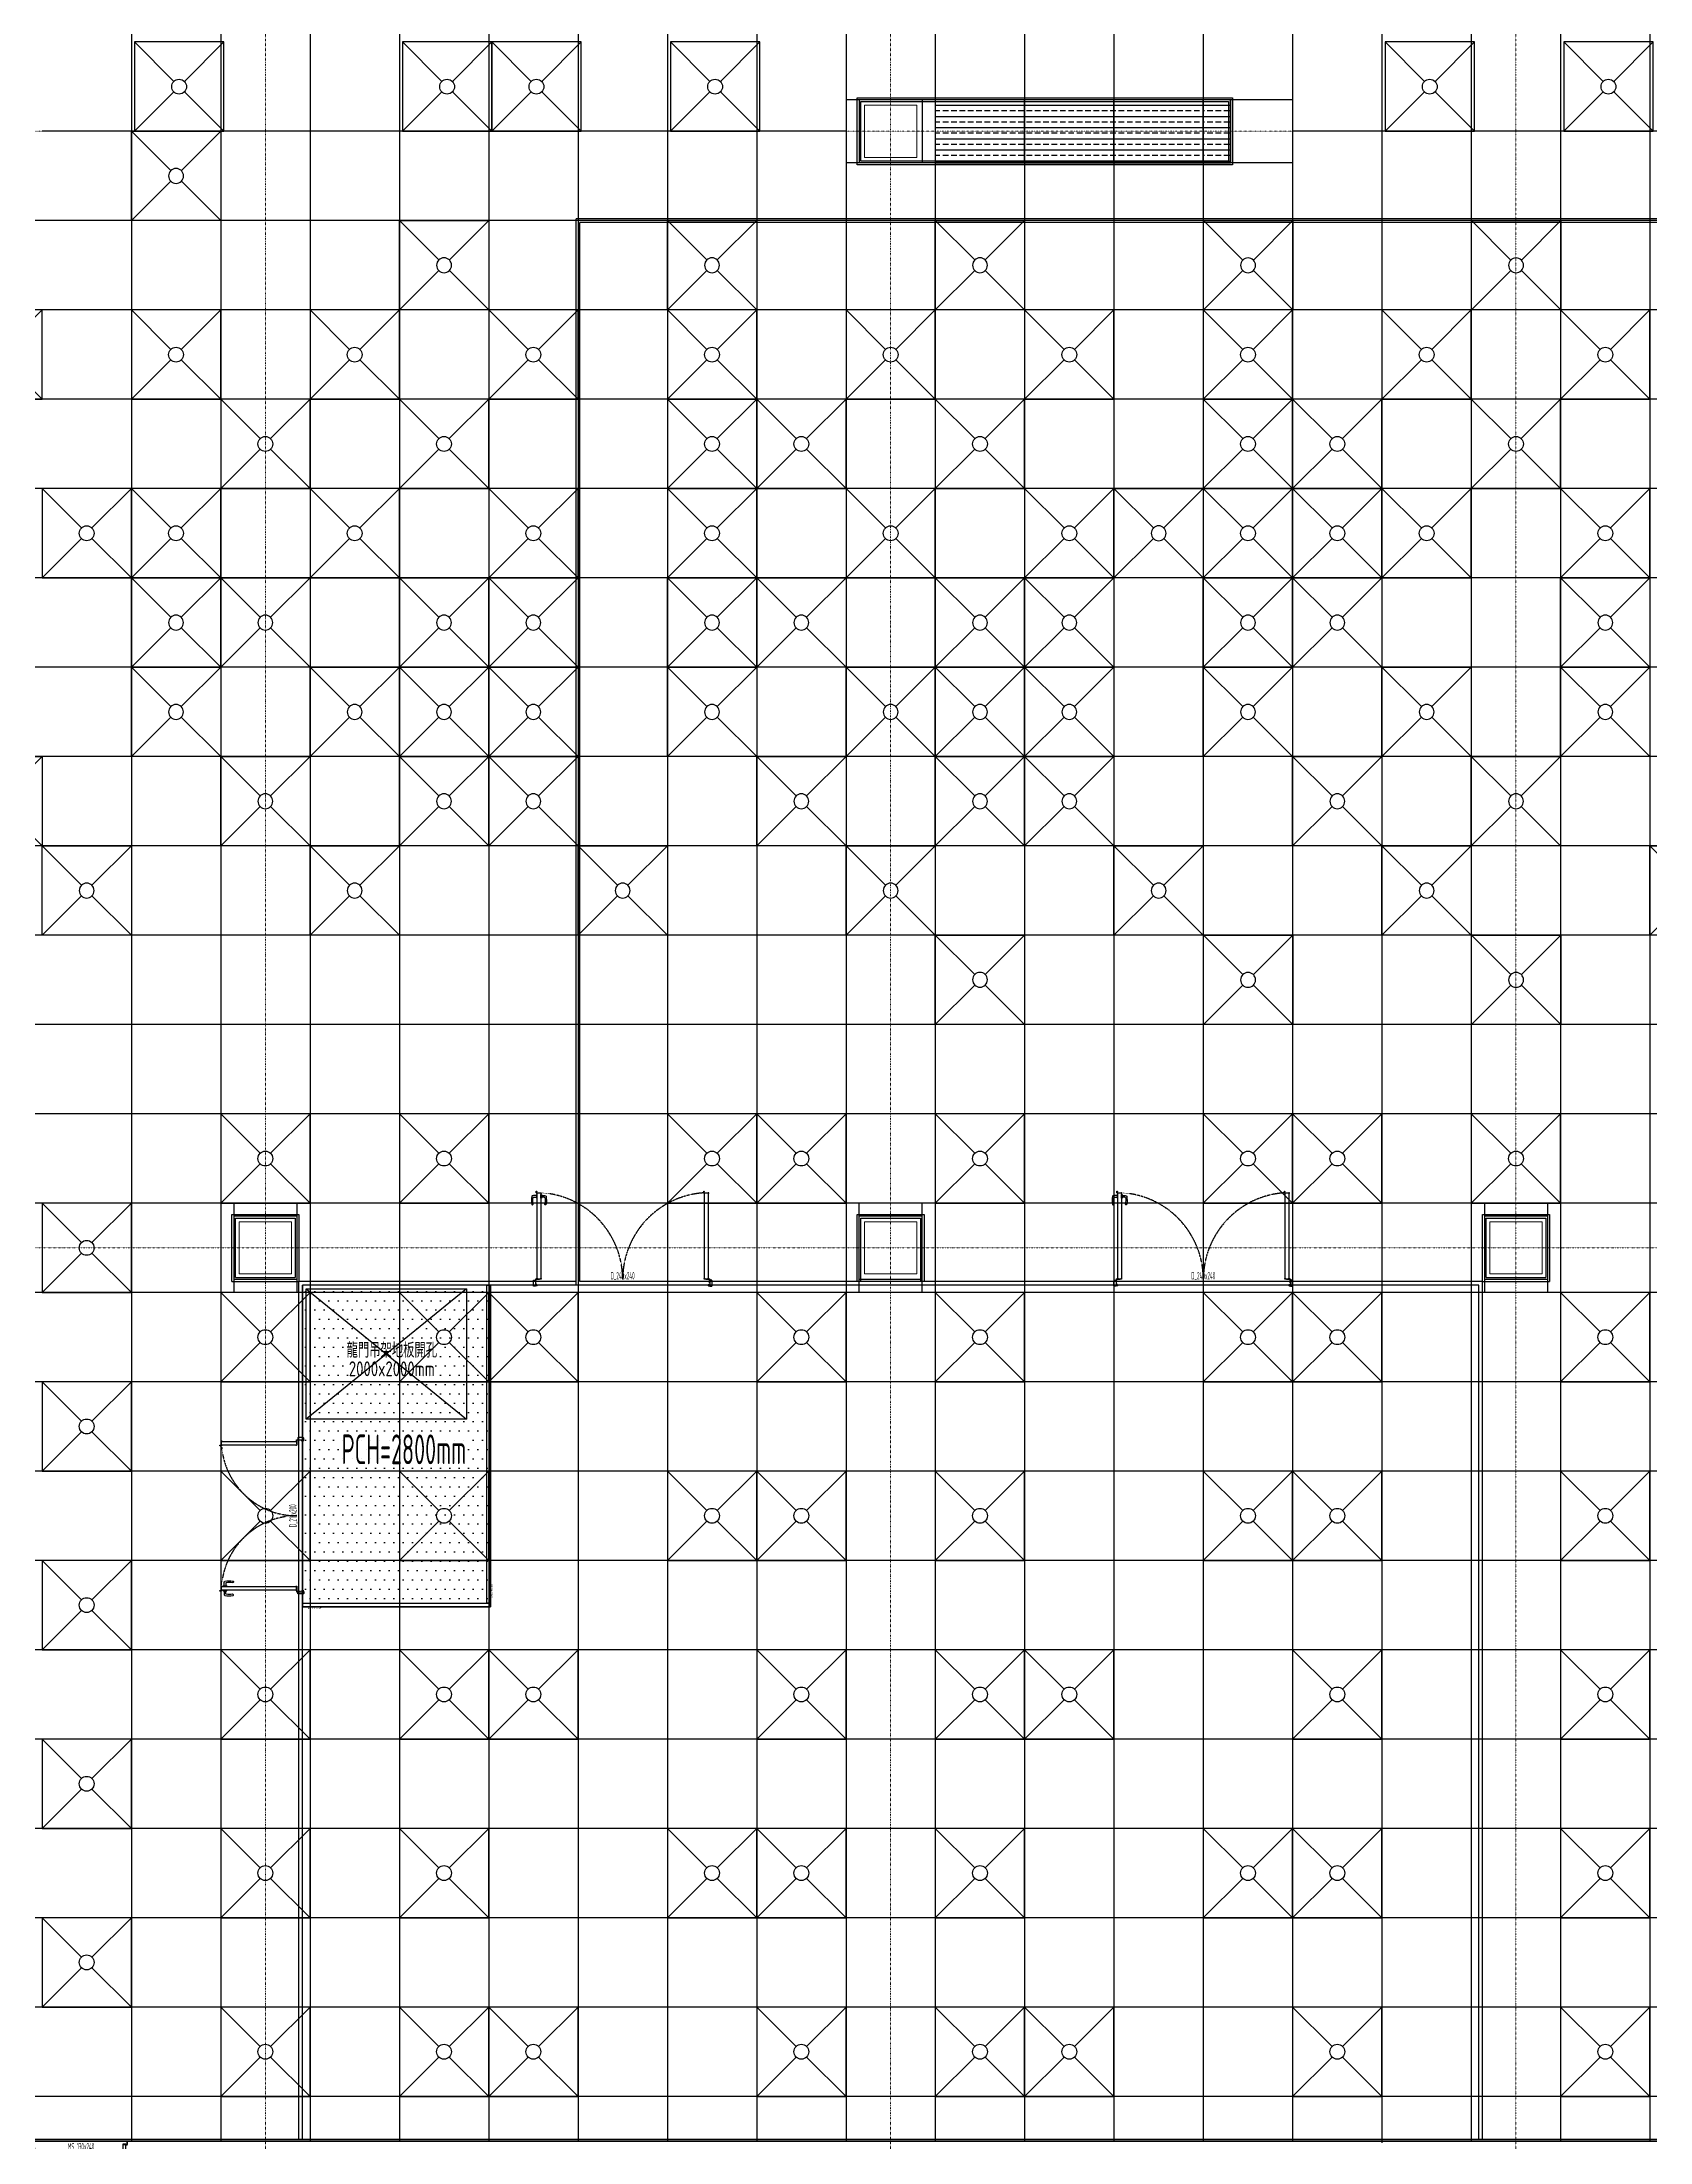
# Model space of a CAD drawing. Extents: x -32000 to 290600, y -111057 to 131250.
# Drawn here: x 198600 to 220200, y 2987 to 31200 of the extents above; entities that cross this region are included whole.
import ezdxf
from ezdxf.enums import TextEntityAlignment as Align

# ---------------------------------------------------------------- set-up
doc = ezdxf.new("R2010")
doc.units = 0
doc.header["$LTSCALE"] = 5
doc.linetypes.add('H12PL3$0$JJP_三點線', pattern=[0.9, 0.3, -0.15, 0, -0.15, 0, -0.15, 0, -0.15])
doc.linetypes.add('XFDP30$0$HIDDEN', pattern=[0.3, 0.2, -0.1])
for name, color, linetype in [('H12PL3$0$S-COL', 252, 'Continuous'), ('H12PL3$0$S-GRID', 252, 'Continuous'), ('XFDC30-200K$0$A-C-4500 (50K)', 9, 'Continuous'), ('XFDC30-50K$0$A-C-4500 (50K)', 9, 'Continuous'), ('XFDH30-50K$0$A-DR (50k)', 8, 'Continuous'), ('XFDH30-50K$0$A-FFU-1200x1200_FAB B', 8, 'Continuous'), ('XFDH30-8K$0$A-FFU-1200x1200_FAB B', 8, 'Continuous'), ('XFDP30$0$A-Ceiling (50K)', 9, 'Continuous'), ('XFDP30$0$A-CR-TT2', 9, 'Continuous'), ('XFDP30$0$A-Door (50K)', 9, 'Continuous'), ('XFDP30$0$A-Floor Opening', 9, 'Continuous'), ('XFDP30$0$A-W-P1S (50K)', 9, 'Continuous'), ('XFDP30$0$A-W-P1S (8K)', 9, 'Continuous'), ('XFDP30$0$A-W-P2D (50K)', 9, 'Continuous'), ('XFDP30$0$A-W-P2D (8K)', 9, 'Continuous'), ('XFDP30$0$A-W-P2D_H-2.8m (50K)', 9, 'Continuous')]:
    doc.layers.add(name, color=color, linetype=linetype)
doc.layers.add('XFDC30-200K$0$A-Area (50K)', color=170, linetype='Continuous', plot=False)
doc.styles.add('XFDP30$0$AA-TXT', font='isocp.shx', dxfattribs={"width": 0.8, "bigfont": 'china.shx'})

# ---------------------------------------------------------------- blocks, each defined once
blk = doc.blocks.new('XFDP30$0$Door-D240')
for p, q in [((10, 119), (10.8, 119)), ((10, 114.1), (10, 119)), ((10.8, 114.1), (10, 114.1)), ((10.8, 119), (10.8, 114.1)), ((10.8, 117.7), (14.8, 117.7)), ((14.8, 115.5), (10.8, 115.5)), ((14.8, 117.7), (16.2, 117.6))]:
    blk.add_line(p, q)
for points in [[(4.2, 117.7), (0.2, 117.7), (-1.2, 117.6, 0.327495), (-2, 116.9, 0.089847), (-2.2, 106.2, 1.144881), (-0.3, 106.6, -0.137079), (-0.3, 114.9, -0.349357), (0.2, 115.5), (4.2, 115.5)], [(4.1, 121.6), (4.1, 123.4), (4.1, 121.6), (10.7, 121.6), (10.7, 121.5), (10.3, 121.5), (10.3, 120.4, -0.414214), (10.2, 120.3), (10, 120.3), (10, 120.4), (10.1, 120.4), (10.1, 121.4), (10, 121.4), (10, 5.5), (10.1, 5.5), (10.1, 6.5), (10, 6.5), (10, 6.6), (10.2, 6.6, -0.414214), (10.3, 6.5), (10.3, 5.4, -0.414214), (10.2, 5.3), (4.8, 5.3, -0.414214), (4.7, 5.4), (4.7, 6.5, -0.414214), (4.8, 6.6), (5, 6.6), (5, 6.5), (4.9, 6.5), (4.9, 5.5), (5, 5.5), (5, 121.4), (4.9, 121.4), (4.9, 120.4), (5, 120.4), (5, 120.3), (4.8, 120.3, -0.414214), (4.7, 120.4), (4.7, 121.4), (3.9, 121.4, -0.414214), (3.9, 121.4), (3.9, 123.6, -0.414214), (3.9, 123.7), (4.7, 123.7), (4.7, 123.4), (4.1, 123.4)], [(229.1, 121.6), (229.1, 123.4), (229.1, 121.6), (235.7, 121.6), (235.7, 121.5), (235.3, 121.5), (235.3, 120.4, -0.414214), (235.2, 120.3), (235, 120.3), (235, 120.4), (235.1, 120.4), (235.1, 121.4), (235, 121.4), (235, 5.5), (235.1, 5.5), (235.1, 6.5), (235, 6.5), (235, 6.6), (235.2, 6.6, -0.414214), (235.3, 6.5), (235.3, 5.4, -0.414214), (235.2, 5.3), (229.8, 5.3, -0.414214), (229.7, 5.4), (229.7, 6.5, -0.414214), (229.8, 6.6), (230, 6.6), (230, 6.5), (229.9, 6.5), (229.9, 5.5), (230, 5.5), (230, 121.4), (229.9, 121.4), (229.9, 120.4), (230, 120.4), (230, 120.3), (229.8, 120.3, -0.414214), (229.7, 120.4), (229.7, 121.4), (228.9, 121.4, -0.414214), (228.9, 121.4), (228.9, 123.6, -0.414214), (228.9, 123.7), (229.7, 123.7), (229.7, 123.4), (229.1, 123.4)], [(4.7, -2.1, 0.306748), (4.5, -1.7), (4.1, -1.7, 0.306748), (3.9, -2.1), (4, -2.1, -0.414214), (4.1, -2.2), (4.1, -2.2), (4, -2.2), (4, -2.9), (4.6, -2.9), (4.6, -2.2), (4.5, -2.2), (4.5, -2.2, -0.414214), (4.6, -2.1), (4.7, -2.1), (4.8, -2.1, -0.414214), (5, -2.3), (5, -2.9, -0.320245), (4.7, -3.4), (3, -4), (0.6, -4, -0.414214), (0, -3.4), (0, 3.4, -0.414214), (0.6, 4), (3, 4), (3, 0), (3, -1.4, 0.414214), (3.7, -2.1), (3.9, -2.1)], [(235.3, -2.1, -0.306748), (235.5, -1.7), (235.9, -1.7, -0.306748), (236.1, -2.1), (236, -2.1, 0.414214), (235.9, -2.2), (235.9, -2.2), (236, -2.2), (236, -2.9), (235.4, -2.9), (235.4, -2.2), (235.5, -2.2), (235.5, -2.2, 0.414214), (235.4, -2.1), (235.3, -2.1), (235.2, -2.1, 0.414214), (235, -2.3), (235, -2.9, 0.320245), (235.3, -3.4), (237, -4), (239.4, -4, 0.414214), (240, -3.4), (240, 3.4, 0.414214), (239.4, 4), (237, 4), (237, 0), (237, -1.4, -0.414214), (236.3, -2.1), (236.1, -2.1)]]:
    blk.add_lwpolyline(points, format="xyb")
blk.add_lwpolyline([(5, 114.1), (5, 119), (4.2, 119), (4.2, 114.1)], close=True)
at = {"ltscale": 500}
for points in [[(3.3, 0.1), (3.3, 4.6), (3, 4.6), (3, 0.1)], [(8.5, 5.3), (4, 5.3), (4, 5.5), (8.5, 5.5)], [(231.5, 5.3), (236, 5.3), (236, 5.5), (231.5, 5.5)], [(236.7, 0.1), (236.7, 4.6), (237, 4.6), (237, 0.1)]]:
    blk.add_lwpolyline(points, close=True, dxfattribs=at)
at = {"linetype": 'XFDP30$0$HIDDEN', "ltscale": 0.1}
for centre, start, end in [((3.5, 5.1), 0, 85.9993), ((236.5, 5.1), 94.0007, 180)]:
    blk.add_arc(centre, 116.5, start, end, dxfattribs=at)
at = {"extrusion": (0, 0, -1)}
for centre, major_axis, start_param, end_param in [((14.7, 114.9), (0.417, 0.417), -0.669314, 0.675093), ((0.4, 110.8), (10.9, 10.9), 0.51383, 1.058752), ((16.1, 116.7), (-0.624, 0.624), 0.866962, 2.13291), ((-12.5, 110.9), (21.3, 21.3), 0.585307, 0.943734), ((16.2, 106.3), (0.707, 0.707), 0.872811, 4.284184)]:
    blk.add_ellipse(centre, major_axis=major_axis, ratio=1, start_param=start_param, end_param=end_param, dxfattribs=at)
at = {"ltscale": 500, "extrusion": (0, 0, -1)}
blk.add_ellipse((3.5, 5.1), major_axis=(0.495, 0.495), ratio=1, start_param=3.926991, end_param=10.210176, dxfattribs=at)
at = {"ltscale": 500}
blk.add_ellipse((236.5, 5.1), major_axis=(-0.495, 0.495), ratio=1, start_param=3.926991, end_param=10.210176, dxfattribs=at)
at = {"color": 9, "style": 'XFDP30$0$AA-TXT', "width": 0.45}
blk.add_attdef('240X240', text='', height=10, dxfattribs=at).set_placement((120, 10.1), align=Align.MIDDLE_CENTER)
blk = doc.blocks.new('*U199')
blk.add_lwpolyline([(0, 0), (0, 2.525), (0.05, 2.525), (0.05, 0)], close=True)
at = {"color": 15, "style": 'XFDP30$0$AA-TXT', "width": 0.8}
for tag, p in [('編號', (0.035, 0.07)), ('高度', (0.065, 0.07))]:
    blk.add_attdef(tag, text='', height=0.025, rotation=90, dxfattribs=at).set_placement(p, align=Align.MIDDLE_LEFT)
blk = doc.blocks.new('*U200')
blk.add_lwpolyline([(0, 0), (0, 4.275), (0.05, 4.275), (0.05, 0)], close=True)
at = {"color": 15, "style": 'XFDP30$0$AA-TXT', "width": 0.8}
for tag, p in [('編號', (0.035, 0.07)), ('高度', (0.065, 0.07))]:
    blk.add_attdef(tag, text='', height=0.025, rotation=90, dxfattribs=at).set_placement(p, align=Align.MIDDLE_LEFT)
blk = doc.blocks.new('XFDP30$0$Door-D210')
for p, q in [((10, 104), (10.8, 104)), ((10, 99.1), (10, 104)), ((10.8, 99.1), (10, 99.1)), ((10.8, 104), (10.8, 99.1)), ((10.8, 102.7), (14.8, 102.7)), ((14.8, 100.5), (10.8, 100.5)), ((14.8, 102.7), (16.2, 102.6))]:
    blk.add_line(p, q)
for points in [[(4.2, 102.7), (0.2, 102.7), (-1.2, 102.6, 0.327495), (-2, 101.9, 0.089847), (-2.2, 91.2, 1.144881), (-0.3, 91.6, -0.137079), (-0.3, 99.9, -0.349357), (0.2, 100.5), (4.2, 100.5)], [(4.1, 106.6), (4.1, 108.4), (4.1, 106.6), (10.7, 106.6), (10.7, 106.5), (10.3, 106.5), (10.3, 105.4, -0.414214), (10.2, 105.3), (10, 105.3), (10, 105.4), (10.1, 105.4), (10.1, 106.4), (10, 106.4), (10, 5.5), (10.1, 5.5), (10.1, 6.5), (10, 6.5), (10, 6.6), (10.2, 6.6, -0.414214), (10.3, 6.5), (10.3, 5.4, -0.414214), (10.2, 5.3), (4.8, 5.3, -0.414214), (4.7, 5.4), (4.7, 6.5, -0.414214), (4.8, 6.6), (5, 6.6), (5, 6.5), (4.9, 6.5), (4.9, 5.5), (5, 5.5), (5, 106.4), (4.9, 106.4), (4.9, 105.4), (5, 105.4), (5, 105.3), (4.8, 105.3, -0.414214), (4.7, 105.4), (4.7, 106.4), (3.9, 106.4, -0.414214), (3.9, 106.4), (3.9, 108.6, -0.414214), (3.9, 108.7), (4.7, 108.7), (4.7, 108.4), (4.1, 108.4)], [(199.1, 106.6), (199.1, 108.4), (199.1, 106.6), (205.7, 106.6), (205.7, 106.5), (205.3, 106.5), (205.3, 105.4, -0.414214), (205.2, 105.3), (205, 105.3), (205, 105.4), (205.1, 105.4), (205.1, 106.4), (205, 106.4), (205, 5.5), (205.1, 5.5), (205.1, 6.5), (205, 6.5), (205, 6.6), (205.2, 6.6, -0.414214), (205.3, 6.5), (205.3, 5.4, -0.414214), (205.2, 5.3), (199.8, 5.3, -0.414214), (199.7, 5.4), (199.7, 6.5, -0.414214), (199.8, 6.6), (200, 6.6), (200, 6.5), (199.9, 6.5), (199.9, 5.5), (200, 5.5), (200, 106.4), (199.9, 106.4), (199.9, 105.4), (200, 105.4), (200, 105.3), (199.8, 105.3, -0.414214), (199.7, 105.4), (199.7, 106.4), (198.9, 106.4, -0.414214), (198.9, 106.4), (198.9, 108.6, -0.414214), (198.9, 108.7), (199.7, 108.7), (199.7, 108.4), (199.1, 108.4)], [(4.7, -2.1, 0.306748), (4.5, -1.7), (4.1, -1.7, 0.306748), (3.9, -2.1), (4, -2.1, -0.414214), (4.1, -2.2), (4.1, -2.2), (4, -2.2), (4, -2.9), (4.6, -2.9), (4.6, -2.2), (4.5, -2.2), (4.5, -2.2, -0.414214), (4.6, -2.1), (4.7, -2.1), (4.8, -2.1, -0.414214), (5, -2.3), (5, -2.9, -0.320245), (4.7, -3.4), (3, -4), (0.6, -4, -0.414214), (0, -3.4), (0, 3.4, -0.414214), (0.6, 4), (3, 4), (3, 0), (3, -1.4, 0.414214), (3.7, -2.1), (3.9, -2.1)], [(205.3, -2.1, -0.306748), (205.5, -1.7), (205.9, -1.7, -0.306748), (206.1, -2.1), (206, -2.1, 0.414214), (205.9, -2.2), (205.9, -2.2), (206, -2.2), (206, -2.9), (205.4, -2.9), (205.4, -2.2), (205.5, -2.2), (205.5, -2.2, 0.414214), (205.4, -2.1), (205.3, -2.1), (205.2, -2.1, 0.414214), (205, -2.3), (205, -2.9, 0.320245), (205.3, -3.4), (207, -4), (209.4, -4, 0.414214), (210, -3.4), (210, 3.4, 0.414214), (209.4, 4), (207, 4), (207, 0), (207, -1.4, -0.414214), (206.3, -2.1), (206.1, -2.1)]]:
    blk.add_lwpolyline(points, format="xyb")
blk.add_lwpolyline([(5, 99.1), (5, 104), (4.2, 104), (4.2, 99.1)], close=True)
at = {"ltscale": 500}
for points in [[(3.3, 0.1), (3.3, 4.6), (3, 4.6), (3, 0.1)], [(8.5, 5.3), (4, 5.3), (4, 5.5), (8.5, 5.5)], [(201.5, 5.3), (206, 5.3), (206, 5.5), (201.5, 5.5)], [(206.7, 0.1), (206.7, 4.6), (207, 4.6), (207, 0.1)]]:
    blk.add_lwpolyline(points, close=True, dxfattribs=at)
at = {"linetype": 'XFDP30$0$HIDDEN', "ltscale": 0.1}
for centre, start, end in [((3.5, 5.1), 0, 85.2787), ((206.5, 5.1), 95.1453, 180)]:
    blk.add_arc(centre, 101.5, start, end, dxfattribs=at)
at = {"extrusion": (0, 0, -1)}
for centre, major_axis, start_param, end_param in [((14.7, 99.9), (-0.417, 0.417), 0.901482, 2.245889), ((16.2, 91.3), (0.707, 0.707), 0.872811, 4.284184), ((0.4, 95.8), (10.9, 10.9), 0.51383, 1.058752), ((16.1, 101.7), (-0.624, 0.624), 0.866962, 2.13291), ((-12.5, 95.9), (21.3, 21.3), 0.585307, 0.943734)]:
    blk.add_ellipse(centre, major_axis=major_axis, ratio=1, start_param=start_param, end_param=end_param, dxfattribs=at)
at = {"ltscale": 500, "extrusion": (0, 0, -1)}
blk.add_ellipse((3.5, 5.1), major_axis=(0.495, 0.495), ratio=1, start_param=3.926991, end_param=10.210176, dxfattribs=at)
at = {"ltscale": 500}
blk.add_ellipse((206.5, 5.1), major_axis=(-0.495, 0.495), ratio=1, start_param=3.926991, end_param=10.210176, dxfattribs=at)
at = {"color": 9, "style": 'XFDP30$0$AA-TXT', "width": 0.45}
blk.add_attdef('210X000', text='', height=10, dxfattribs=at).set_placement((105, 10.1), align=Align.MIDDLE)
blk = doc.blocks.new('XFDP30$0$GAD2205')
blk.add_lwpolyline([(0, 1), (0, 1), (-18, 1, -0.414214), (-18, 2), (-18, 3, -0.414214), (-18, 3), (-14, 3, 0.414214), (-13, 4), (-13, 4, 0.414214), (-14, 4), (-18, 4, -0.414214), (-18, 5), (-18, 12, -0.414214), (-18, 12), (-18, 12, 0.414214), (-18, 12), (-18, 14, 0.72636), (-19, 14), (-19, 13, 0.158507), (-19, 13), (-19, 0, 0.414214), (-19, 0), (19, 0, 0.414214), (19, 0), (19, 13, 0.158507), (19, 13), (19, 14, 0.72636), (18, 14), (18, 12, 0.414214), (18, 12, -0.414214), (18, 12), (18, 5, -0.414214), (18, 4), (14, 4, 0.414214), (13, 4), (13, 4, 0.414214), (14, 3), (18, 3, -0.414214), (18, 3), (18, 2, -0.414214), (18, 1), (0, 1)], format="xyb", close=True)
blk = doc.blocks.new('XFDP30$0$Door-S130a')
for p, q in [((8.8, 120.4), (8.8, 125.3)), ((8.8, 125.3), (9.6, 125.3)), ((9.6, 120.4), (8.8, 120.4)), ((9.6, 125.3), (9.6, 120.4))]:
    blk.add_line(p, q)
blk.add_lwpolyline([(4.8, 120.4), (4.8, 125.3), (4, 125.3), (4, 120.4)], close=True)
at = {"ltscale": 5}
for points in [[(8.8, 117.8), (8.8, 127.9), (4.8, 127.9), (4.8, 117.8)], [(5, 117.5), (5, 14.8), (5, 14.8), (5, 117.5)], [(8.6, 14.8), (8.5, 14.8), (8.5, 117.5), (8.6, 117.5)], [(8.8, 4.3), (8.8, 14.4), (4.8, 14.4), (4.8, 4.3)]]:
    blk.add_lwpolyline(points, close=True, dxfattribs=at)
blk.add_lwpolyline([(4.8, 117.9), (4.8, 116.7, 0.158507), (4.9, 116.7), (4.9, 116.5, 0.72636), (5, 116.6), (5, 116.7, 0.414214), (5, 116.7, -0.414214), (4.9, 116.8), (4.9, 117.5, -0.414214), (5, 117.5), (5.4, 117.5, 0.414214), (5.4, 117.5), (5.4, 117.6, 0.414214), (5.4, 117.6), (5, 117.6, -0.414214), (4.9, 117.6), (4.9, 117.8, -0.414214), (5, 117.8), (6.8, 117.8), (6.8, 117.8), (6.8, 117.8), (8.6, 117.8, -0.414214), (8.6, 117.8), (8.6, 117.6, -0.414214), (8.6, 117.6), (8.2, 117.6, 0.414214), (8.1, 117.6), (8.1, 117.5, 0.414214), (8.2, 117.5), (8.6, 117.5, -0.414214), (8.6, 117.5), (8.6, 116.8, -0.414214), (8.6, 116.7), (8.6, 116.7, 0.414214), (8.6, 116.7), (8.6, 116.6, 0.72636), (8.6, 116.5), (8.7, 116.7, 0.158507), (8.7, 116.7), (8.7, 117.9, 0.414214), (8.7, 117.9), (4.9, 117.9, 0.414214)], format="xyb", close=True, dxfattribs=at)
at = {"ltscale": 500}
for points in [[(3.2, -0.6), (3.2, 3.9), (3, 3.9), (3, -0.6)], [(8.5, 4.8), (4, 4.8), (4, 4.6), (8.5, 4.6)]]:
    blk.add_lwpolyline(points, close=True, dxfattribs=at)
at = {"linetype": 'XFDP30$0$HIDDEN', "ltscale": 0.1}
blk.add_arc((3.4, 4.4), 123.6, 0, 86.7594, dxfattribs=at)
at = {"ltscale": 500, "extrusion": (0, 0, -1)}
blk.add_ellipse((3.4, 4.4), major_axis=(-0.495, 0.495), ratio=1, start_param=5.497787, end_param=11.780972, dxfattribs=at)
at = {"ltscale": 5, "xscale": 0.1000000000058208, "yscale": 0.1000000000058208, "zscale": 0.1000000000058208}
blk.add_blockref('XFDP30$0$GAD2205', (6.8, 14.3), dxfattribs=at)
at = {"color": 9, "style": 'XFDP30$0$AA-TXT', "width": 0.45}
blk.add_attdef('130X240', text='', height=10, dxfattribs=at).set_placement((65, 10), align=Align.MIDDLE_CENTER)
blk = doc.blocks.new('XFDP30')
at = {"layer": 'XFDP30$0$A-Ceiling (50K)'}
h = blk.add_hatch(dxfattribs=at)
h.set_pattern_fill('DOTS', color=256, scale=2000)
h.set_pattern_definition([(0, (98140, -94584.96), (62.5, 125), [0, -125])])
h.paths.add_polyline_path([(204625, 10175), (204625, 14500), (202100, 14500), (202100, 10175)])
blk.add_lwpolyline([(204625, 10175), (204625, 14500), (202100, 14500), (202100, 10175)], close=True, dxfattribs=at)
at = {"layer": 'XFDP30$0$A-Floor Opening'}
for p, q in [((204300, 14450), (202150, 12700, 0)), ((202150, 14450, 0), (204300, 12700))]:
    blk.add_line(p, q, dxfattribs=at)
at = {"layer": 'XFDP30$0$A-Floor Opening', "elevation": 0}
blk.add_lwpolyline([(202150, 14450), (204300, 14450), (204300, 12700), (202150, 12700)], close=True, dxfattribs=at)
at = {"layer": 'XFDP30$0$A-W-P1S (50K)'}
blk.add_line((179375, 3025, 0), (216600, 3025, 0), dxfattribs=at)
for points in [[(209550, 30450), (214590, 30450), (214590, 29550), (209550, 29550)], [(209600, 30400), (214540, 30400), (214540, 29600), (209600, 29600)]]:
    blk.add_lwpolyline(points, close=True, dxfattribs=at)
at = {"layer": 'XFDP30$0$A-W-P1S (8K)'}
for p, q in [((201150, 15450), (202050, 15450)), ((201150, 14550), (201150, 15450)), ((201200, 15400), (202000, 15400)), ((201200, 14600), (201200, 15400)), ((202000, 15400), (202000, 14600)), ((202050, 15450), (202050, 14550)), ((209550, 15450), (210450, 15450)), ((209550, 14550), (209550, 15450)), ((209600, 15400), (210400, 15400)), ((209600, 14550), (209600, 15400)), ((210400, 15400), (210400, 14550)), ((210450, 15450), (210450, 14550)), ((217950, 15450), (218850, 15450)), ((217950, 14550), (217950, 15450)), ((218000, 15400), (218800, 15400)), ((218000, 14600), (218000, 15400)), ((218800, 15400), (218800, 14600)), ((218850, 15450), (218850, 14550)), ((201150, 14550), (202050, 14550)), ((201200, 14600), (202000, 14600)), ((217950, 14550), (218850, 14550)), ((218000, 14600), (218800, 14600)), ((216600, 3025, 0), (243051, 3025, 0)), ((216600, 3025, 0), (216600, 2975, 0))]:
    blk.add_line(p, q, dxfattribs=at)
at = {"layer": 'XFDP30$0$A-W-P2D (50K)'}
for p, q in [((202050, 3025, 0), (202050, 14550, 0)), ((205775, 14550, 0), (202050, 14550, 0)), ((202100, 3025, 0), (202100, 14500, 0)), ((205775, 14500, 0), (202100, 14500, 0))]:
    blk.add_line(p, q, dxfattribs=at)
at = {"layer": 'XFDP30$0$A-W-P2D (8K)'}
for p, q in [((226175, 28825), (205775, 28825, 0)), ((205775, 14500, 0), (205775, 28825, 0)), ((226225, 28775), (205825, 28775, 0)), ((205825, 14550, 0), (205825, 28775, 0)), ((217900, 14500), (205775, 14500, 0)), ((217950, 14550), (205825, 14550)), ((217900, 3025), (217900, 14500)), ((217950, 3025), (217950, 14550))]:
    blk.add_line(p, q, dxfattribs=at)
at = {"layer": 'XFDP30$0$A-Door (50K)', "xscale": 10, "yscale": 10, "zscale": 10}
for p in [(205200, 14525), (213000, 14525)]:
    blk.add_blockref('XFDP30$0$Door-D240', p, dxfattribs=at).add_auto_attribs({'240X240': 'D_240x240'})
at = {"layer": 'XFDP30$0$A-Door (50K)', "xscale": 10, "yscale": 10, "zscale": 10, "rotation": 89.99999999999999}
blk.add_blockref('XFDP30$0$Door-D210', (202075, 10350, 0), dxfattribs=at).add_auto_attribs({'210X000': 'D_210x200'})
at = {"layer": 'XFDP30$0$A-Door (50K)'}
ref = blk.add_blockref('XFDP30$0$Door-S130a', (199775, 3000, 0), dxfattribs=dict(at, xscale=10, yscale=10, zscale=10, rotation=180))
ref.add_attrib('130X240', 'MS_130x240', dxfattribs={"layer": '0', "color": 9, "height": 100, "style": 'XFDP30$0$AA-TXT', "width": 0.45}).set_placement((199125, 2925, 0), align=Align.MIDDLE_CENTER)
at = {"layer": 'XFDP30$0$A-W-P2D_H-2.8m (50K)'}
ref = blk.add_blockref('*U200', (204575, 10225, 0), dxfattribs=dict(at, xscale=1000, yscale=1000, zscale=1000))
ref.add_attrib('高度', 'WALL H=2.8m', dxfattribs={"layer": '0', "color": 15, "height": 25, "rotation": 90, "style": 'XFDP30$0$AA-TXT', "width": 0.8}).set_placement((204640, 10295, 0), align=Align.MIDDLE_LEFT)
ref = blk.add_blockref('*U199', (202100, 10225), dxfattribs=dict(at, xscale=1000, yscale=1000, zscale=1000, rotation=270))
ref.add_attrib('高度', 'WALL H=2.8m', dxfattribs={"layer": '0', "color": 15, "height": 25, "style": 'XFDP30$0$AA-TXT', "width": 0.8}).set_placement((202170, 10160), align=Align.MIDDLE_LEFT)
at = {"layer": 'XFDP30$0$A-CR-TT2', "style": 'XFDP30$0$AA-TXT', "width": 0.6}
blk.add_text('PCH=2800mm', height=400, dxfattribs=at).set_placement((203461, 12294), align=Align.MIDDLE)
at = {"layer": 'XFDP30$0$A-Floor Opening', "style": 'XFDP30$0$AA-TXT', "width": 0.8}
for s, p in [('龍門吊架地板開孔', (203299, 13625, 0)), ('2000x2000mm', (203299, 13375, 0))]:
    blk.add_text(s, height=200, dxfattribs=at).set_placement(p, align=Align.MIDDLE_CENTER)
blk = doc.blocks.new('H12PL3')
at = {"layer": 'H12PL3$0$S-COL', "lineweight": 0, "flags": 128}
for points in [[(209650, 29650), (210350, 29650), (210350, 30350), (209650, 30350)], [(201250, 14650), (201950, 14650), (201950, 15350), (201250, 15350)], [(209650, 14650), (210350, 14650), (210350, 15350), (209650, 15350)], [(218050, 14650), (218750, 14650), (218750, 15350), (218050, 15350)]]:
    blk.add_lwpolyline(points, close=True, dxfattribs=at)
at = {"layer": 'H12PL3$0$S-GRID', "linetype": 'H12PL3$0$JJP_三點線', "lineweight": 0}
for p, q in [((201600, 128250), (201600, -28000)), ((210000, 128250), (210000, -28000)), ((218400, 128250), (218400, -28000)), ((-29000, 30000), (289600, 30000)), ((-29000, 15000), (289600, 15000))]:
    blk.add_line(p, q, dxfattribs=at)
blk.add_blockref('XFDP30', (0, 0))
blk = doc.blocks.new('XFDC30-50K')
at = {"layer": 'XFDC30-50K$0$A-C-4500 (50K)', "ltscale": 0.3}
for p, q in [((199800, 87000, 0), (199800, 3000, 0)), ((201000, 87000, 0), (201000, 3000, 0)), ((202200, 87000, 0), (202200, 3000, 0)), ((203400, 87000, 0), (203400, 3000, 0)), ((204600, 87000, 0), (204600, 3000, 0)), ((205800, 87000, 0), (205800, 3000, 0)), ((207000, 87000, 0), (207000, 3000, 0)), ((208200, 87000, 0), (208200, 3000, 0)), ((209400, 87000, 0), (209400, 3000, 0)), ((210600, 87000, 0), (210600, 3000, 0)), ((211800, 87000, 0), (211800, 3000, 0)), ((213000, 87000, 0), (213000, 3000, 0)), ((214200, 87000, 0), (214200, 3000, 0)), ((215400, 87000, 0), (215400, 3000, 0)), ((216600, 87000, 0), (216600, 3000, 0)), ((217800, 87000, 0), (217800, 3000, 0)), ((219000, 87000, 0), (219000, 3000, 0)), ((220200, 87000, 0), (220200, 3000, 0)), ((215400, 30425), (209400, 30425)), ((209575, 30425), (209575, 29575)), ((210425, 30425), (210425, 29575)), ((214565, 30425), (214565, 29575)), ((209400, 30000), (198600, 30000)), ((226200, 30000), (215400, 30000)), ((215400, 29575), (209400, 29575)), ((243000, 28800), (174600, 28800)), ((243000, 27600), (174600, 27600)), ((243000, 26400), (174600, 26400)), ((243000, 25200), (174600, 25200)), ((243000, 24000), (174600, 24000)), ((243000, 22800), (174600, 22800)), ((243000, 21600), (174600, 21600)), ((243000, 20400), (174600, 20400)), ((243000, 19200), (174600, 19200)), ((243000, 18000), (174600, 18000)), ((243000, 16800), (174600, 16800)), ((243000, 15600), (174600, 15600)), ((201175, 15600), (201175, 14400)), ((202025, 15600), (202025, 14400)), ((209575, 14400), (209575, 15600)), ((210425, 14400), (210425, 15600)), ((217975, 15600), (217975, 14400)), ((218825, 15600), (218825, 14400)), ((202025, 15425), (201175, 15425)), ((210425, 15425), (209575, 15425)), ((218825, 15425), (217975, 15425)), ((243000, 14400), (174600, 14400)), ((202025, 14575), (201175, 14575)), ((210425, 14575), (209575, 14575)), ((218825, 14575), (217975, 14575)), ((243000, 13200), (166200, 13200)), ((243000, 12000), (166200, 12000)), ((243000, 10800), (166200, 10800)), ((243000, 9600), (166200, 9600)), ((243000, 8400), (166200, 8400)), ((243000, 7200), (166200, 7200)), ((243000, 6000), (166200, 6000)), ((243000, 4800), (166200, 4800)), ((243000, 3600), (166200, 3600)), ((243000, 3000), (179400, 3000, 0)), ((197100, 3000, 0), (235625, 3000, 0))]:
    blk.add_line(p, q, dxfattribs=at)
blk = doc.blocks.new('XFDC30-200K')
at = {"layer": 'XFDC30-200K$0$A-Area (50K)'}
blk.add_lwpolyline([(174600, 87000), (174600, 13200), (166200, 13200), (166200, 3000), (176825, 3000), (176825, -350), (179400, -350), (179400, 3000), (243151, 3000), (243150, 3000)], dxfattribs=at)
at = {"layer": 'XFDC30-200K$0$A-C-4500 (50K)', "ltscale": 0.3}
for p, q in [((199800, 87000, 0), (199800, 3000, 0)), ((201000, 87000, 0), (201000, 3000, 0)), ((202200, 87000, 0), (202200, 3000, 0)), ((203400, 87000, 0), (203400, 3000, 0)), ((204600, 87000, 0), (204600, 3000, 0)), ((205800, 87000, 0), (205800, 3000, 0)), ((207000, 87000, 0), (207000, 3000, 0)), ((208200, 87000, 0), (208200, 3000, 0)), ((209400, 87000, 0), (209400, 3000, 0)), ((210600, 87000, 0), (210600, 3000, 0)), ((211800, 87000, 0), (211800, 3000, 0)), ((213000, 87000, 0), (213000, 3000, 0)), ((214200, 87000, 0), (214200, 3000, 0)), ((215400, 87000, 0), (215400, 3000, 0)), ((216600, 87000, 0), (216600, 3000, 0)), ((217800, 87000, 0), (217800, 3000, 0)), ((219000, 87000, 0), (219000, 3000, 0)), ((220200, 87000, 0), (220200, 3000, 0)), ((215400, 30425), (209400, 30425)), ((209575, 30425), (209575, 29575)), ((210425, 30425), (210425, 29575)), ((214565, 30425), (214565, 29575)), ((209400, 30000), (198600, 30000)), ((226200, 30000), (215400, 30000)), ((215400, 29575), (209400, 29575)), ((243000, 28800), (174600, 28800)), ((243000, 27600), (174600, 27600)), ((243000, 26400), (174600, 26400)), ((243000, 25200), (174600, 25200)), ((243000, 24000), (174600, 24000)), ((243000, 22800), (174600, 22800)), ((243000, 21600), (174600, 21600)), ((243000, 20400), (174600, 20400)), ((243000, 19200), (174600, 19200)), ((243000, 18000), (174600, 18000)), ((243000, 16800), (174600, 16800)), ((243000, 15600), (174600, 15600)), ((201175, 15600), (201175, 14400)), ((202025, 15600), (202025, 14400)), ((209575, 14400), (209575, 15600)), ((210425, 14400), (210425, 15600)), ((217975, 15600), (217975, 14400)), ((218825, 15600), (218825, 14400)), ((202025, 15425), (201175, 15425)), ((210425, 15425), (209575, 15425)), ((218825, 15425), (217975, 15425)), ((243000, 14400), (174600, 14400)), ((202025, 14575), (201175, 14575)), ((210425, 14575), (209575, 14575)), ((218825, 14575), (217975, 14575)), ((243000, 13200), (166200, 13200)), ((243000, 12000), (166200, 12000)), ((243000, 10800), (166200, 10800)), ((243000, 9600), (166200, 9600)), ((243000, 8400), (166200, 8400)), ((243000, 7200), (166200, 7200)), ((243000, 6000), (166200, 6000)), ((243000, 4800), (166200, 4800)), ((243000, 3600), (166200, 3600)), ((243000, 3000), (179400, 3000, 0)), ((197100, 3000, 0), (235625, 3000, 0))]:
    blk.add_line(p, q, dxfattribs=at)
blk = doc.blocks.new('XFDH30-8K$0$FFU-1212')
for p, q in [((0, 120), (52.9, 67.1)), ((67.1, 67.1), (120, 120)), ((0, 0), (52.9, 52.9)), ((67.1, 52.9), (120, 0))]:
    blk.add_line(p, q)
blk.add_lwpolyline([(0, 0), (120, 0), (120, 120), (0, 120)], close=True)
blk.add_circle((60, 60), 10)
blk = doc.blocks.new('XFDH30-8K')
at = {"layer": 'XFDH30-8K$0$A-FFU-1200x1200_FAB B', "yscale": 10, "zscale": 10, "rotation": 90}
for p, xscale in [((208200, 28801), -10), ((211800, 28801), -10), ((215401, 28800), -10), ((219001, 28800), -10), ((208200, 26400), 10), ((210600, 26400), 10), ((213000, 26400), 10), ((215400, 26400), 10), ((217800, 26400), 10), ((220200, 26400), 10), ((208200, 25200), 10), ((209400, 25200), 10), ((211800, 25200), 10), ((215400, 25200), 10), ((216600, 25200), 10), ((219000, 25200), 10), ((208200, 24000), 10), ((210600, 24000), 10), ((213000, 24000), 10), ((214200, 25200), -10), ((215400, 24000), 10), ((216600, 24000), 10), ((217800, 24000), 10), ((220200, 24000), 10), ((208200, 24000), -10), ((209400, 24000), -10), ((211800, 24000), -10), ((213000, 24000), -10), ((215400, 24000), -10), ((216600, 24000), -10), ((220200, 24000), -10), ((208200, 22800), -10), ((210600, 22800), -10), ((211800, 22800), -10), ((213000, 22800), -10), ((215400, 22800), -10), ((217800, 22800), -10), ((220200, 22800), -10), ((209400, 21600), -10), ((211800, 21600), -10), ((213000, 21600), -10), ((216600, 21600), -10), ((219000, 21600), -10), ((207000, 20400), -10), ((210600, 20400), -10), ((214200, 20400), -10), ((217800, 20400), -10), ((221400, 20400), -10), ((211800, 19201), -10), ((215401, 19200), -10), ((219001, 19200), -10), ((208200, 15600), 10), ((209400, 15600), 10), ((211800, 15600), 10), ((215400, 15600), 10), ((216600, 15600), 10), ((219000, 15600), 10), ((220200, 13200), 10), ((220200, 10800), 10), ((220200, 8400), 10), ((220200, 6000), 10), ((220200, 3600), 10)]:
    blk.add_blockref('XFDH30-8K$0$FFU-1212', p, dxfattribs=dict(at, xscale=xscale))
blk = doc.blocks.new('XFDH30-50K$0$FFU-1212')
for p, q in [((0, 120), (52.9, 67.1)), ((67.1, 67.1), (120, 120)), ((0, 0), (52.9, 52.9)), ((67.1, 52.9), (120, 0))]:
    blk.add_line(p, q)
blk.add_lwpolyline([(0, 0), (120, 0), (120, 120), (0, 120)], close=True)
blk.add_circle((60, 60), 10)
blk = doc.blocks.new('*U235')
h = blk.add_hatch()
h.set_pattern_fill('ANSI33', color=256, scale=60, angle=135, style=0)
h.set_pattern_definition([(180, (70, 35), (-3e-15, -15), []), (180, (62.5, 42.5), (-3e-15, -15), [7.5, -3.75])])
h.paths.add_polyline_path([(0, 85), (0, 0), (120, 0), (120, 80), (120, 80), (120, 85)])
blk.add_lwpolyline([(0, 85), (0, 0), (120, 0), (120, 80), (120, 80), (120, 85), (0, 85)])
blk = doc.blocks.new('*U236')
h = blk.add_hatch()
h.set_pattern_fill('ANSI33', color=256, scale=60, angle=135, style=0)
h.set_pattern_definition([(180, (-13.5, 35), (-3e-15, -15), []), (180, (-21, 42.5), (-3e-15, -15), [7.5, -3.75])])
h.paths.add_polyline_path([(0, 85), (0, 0), (36.5, 0), (36.5, 80), (36.5, 80), (36.5, 85)])
blk.add_lwpolyline([(0, 85), (0, 0), (36.5, 0), (36.5, 80), (36.5, 80), (36.5, 85), (0, 85)])
blk = doc.blocks.new('XFDH30-50K')
at = {"layer": 'XFDH30-50K$0$A-DR (50k)', "xscale": 10, "yscale": 10, "zscale": 10}
for name, p in [('*U235', (210600, 29575)), ('*U235', (211800, 29575)), ('*U235', (213000, 29575)), ('*U236', (214200, 29575))]:
    blk.add_blockref(name, p, dxfattribs=at)
at = {"layer": 'XFDH30-50K$0$A-FFU-1200x1200_FAB B', "yscale": 10, "zscale": 10}
for p, xscale, rotation in [((201042, 30000), 10, 90.0000000000031), ((204642, 30000), 10, 90.0000000000031), ((205842, 30000), 10, 90.0000000000031), ((208242, 30000), 10, 90.0000000000031), ((217842, 30000), 10, 90.0000000000031), ((220242, 30000), 10, 90.0000000000031), ((201001, 30001), -10, 89.9999999999992), ((204601, 28801), -10, 89.9999999999992), ((198600, 26400), 10, 90.00000000000081), ((201000, 26400), 10, 90.00000000000081), ((203400, 26400), 10, 90.00000000000081), ((205800, 26400), 10, 90.00000000000081), ((202200, 25200), 10, 90.00000000000081), ((204600, 25200), 10, 90.00000000000081), ((199800, 24000), 10, 90.00000000000081), ((201000, 24000), 10, 90.00000000000081), ((203400, 24000), 10, 90.00000000000081), ((205800, 24000), 10, 90.00000000000081), ((201000, 24000), -10, 89.9999999999992), ((202200, 24000), -10, 89.9999999999992), ((204600, 24000), -10, 89.9999999999992), ((205800, 24000), -10, 89.9999999999992), ((201000, 22800), -10, 89.9999999999992), ((203400, 22800), -10, 89.9999999999992), ((204600, 22800), -10, 89.9999999999992), ((205800, 22800), -10, 89.9999999999992), ((198600, 21600), -10, 89.9999999999992), ((202200, 21600), -10, 89.9999999999992), ((204600, 21600), -10, 89.9999999999992), ((205800, 21600), -10, 89.9999999999992), ((199800, 20400), -10, 89.9999999999992), ((203400, 20400), -10, 89.9999999999992), ((202200, 15600), 10, 90.00000000000001), ((204600, 15600), 10, 90.00000000000001), ((199800, 14400), 10, 90.00000000000001), ((202200, 13200), 10, 90.00000000000001), ((204600, 13200), 10, 90.00000000000001), ((205800, 13200), 10, 90.00000000000001), ((209400, 13200), 10, 90.00000000000001), ((211800, 13200), 10, 90.00000000000001), ((215400, 13200), 10, 90.00000000000001), ((216600, 13200), 10, 90.00000000000001), ((199800, 12000), 10, 90.00000000000001), ((202200, 10800), 10, 90.00000000000001), ((204600, 10800), 10, 90.00000000000001), ((208200, 10800), 10, 90.00000000000001), ((209400, 10800), 10, 90.00000000000001), ((211800, 10800), 10, 90.00000000000001), ((215400, 10800), 10, 90.00000000000001), ((216600, 10800), 10, 90.00000000000001), ((199800, 9600), 10, 90.00000000000001), ((202200, 8400), 10, 90.00000000000001), ((204600, 8400), 10, 90.00000000000001), ((205800, 8400), 10, 90.00000000000001), ((209400, 8400), 10, 90.00000000000001), ((211800, 8400), 10, 90.00000000000001), ((213000, 8400), 10, 90.00000000000001), ((216600, 8400), 10, 90.00000000000001), ((199800, 7200), 10, 90.00000000000001), ((202200, 6000), 10, 90.00000000000001), ((204600, 6000), 10, 90.00000000000001), ((208200, 6000), 10, 90.00000000000001), ((209400, 6000), 10, 90.00000000000001), ((211800, 6000), 10, 90.00000000000001), ((215400, 6000), 10, 90.00000000000001), ((216600, 6000), 10, 90.00000000000001), ((199800, 4800), 10, 90.00000000000001), ((202200, 3600), 10, 90.00000000000001), ((204600, 3600), 10, 90.00000000000001), ((205800, 3600), 10, 90.00000000000001), ((209400, 3600), 10, 90.00000000000001), ((211800, 3600), 10, 90.00000000000001), ((213000, 3600), 10, 90.00000000000001), ((216600, 3600), 10, 90.00000000000001)]:
    blk.add_blockref('XFDH30-50K$0$FFU-1212', p, dxfattribs=dict(at, xscale=xscale, rotation=rotation))

msp = doc.modelspace()

# ---------------------------------------------------------------- block references
for name in ['H12PL3', 'XFDC30-200K', 'XFDC30-50K', 'XFDH30-50K', 'XFDH30-8K']:
    msp.add_blockref(name, (0, 0))

doc.saveas('drawing.dxf')
